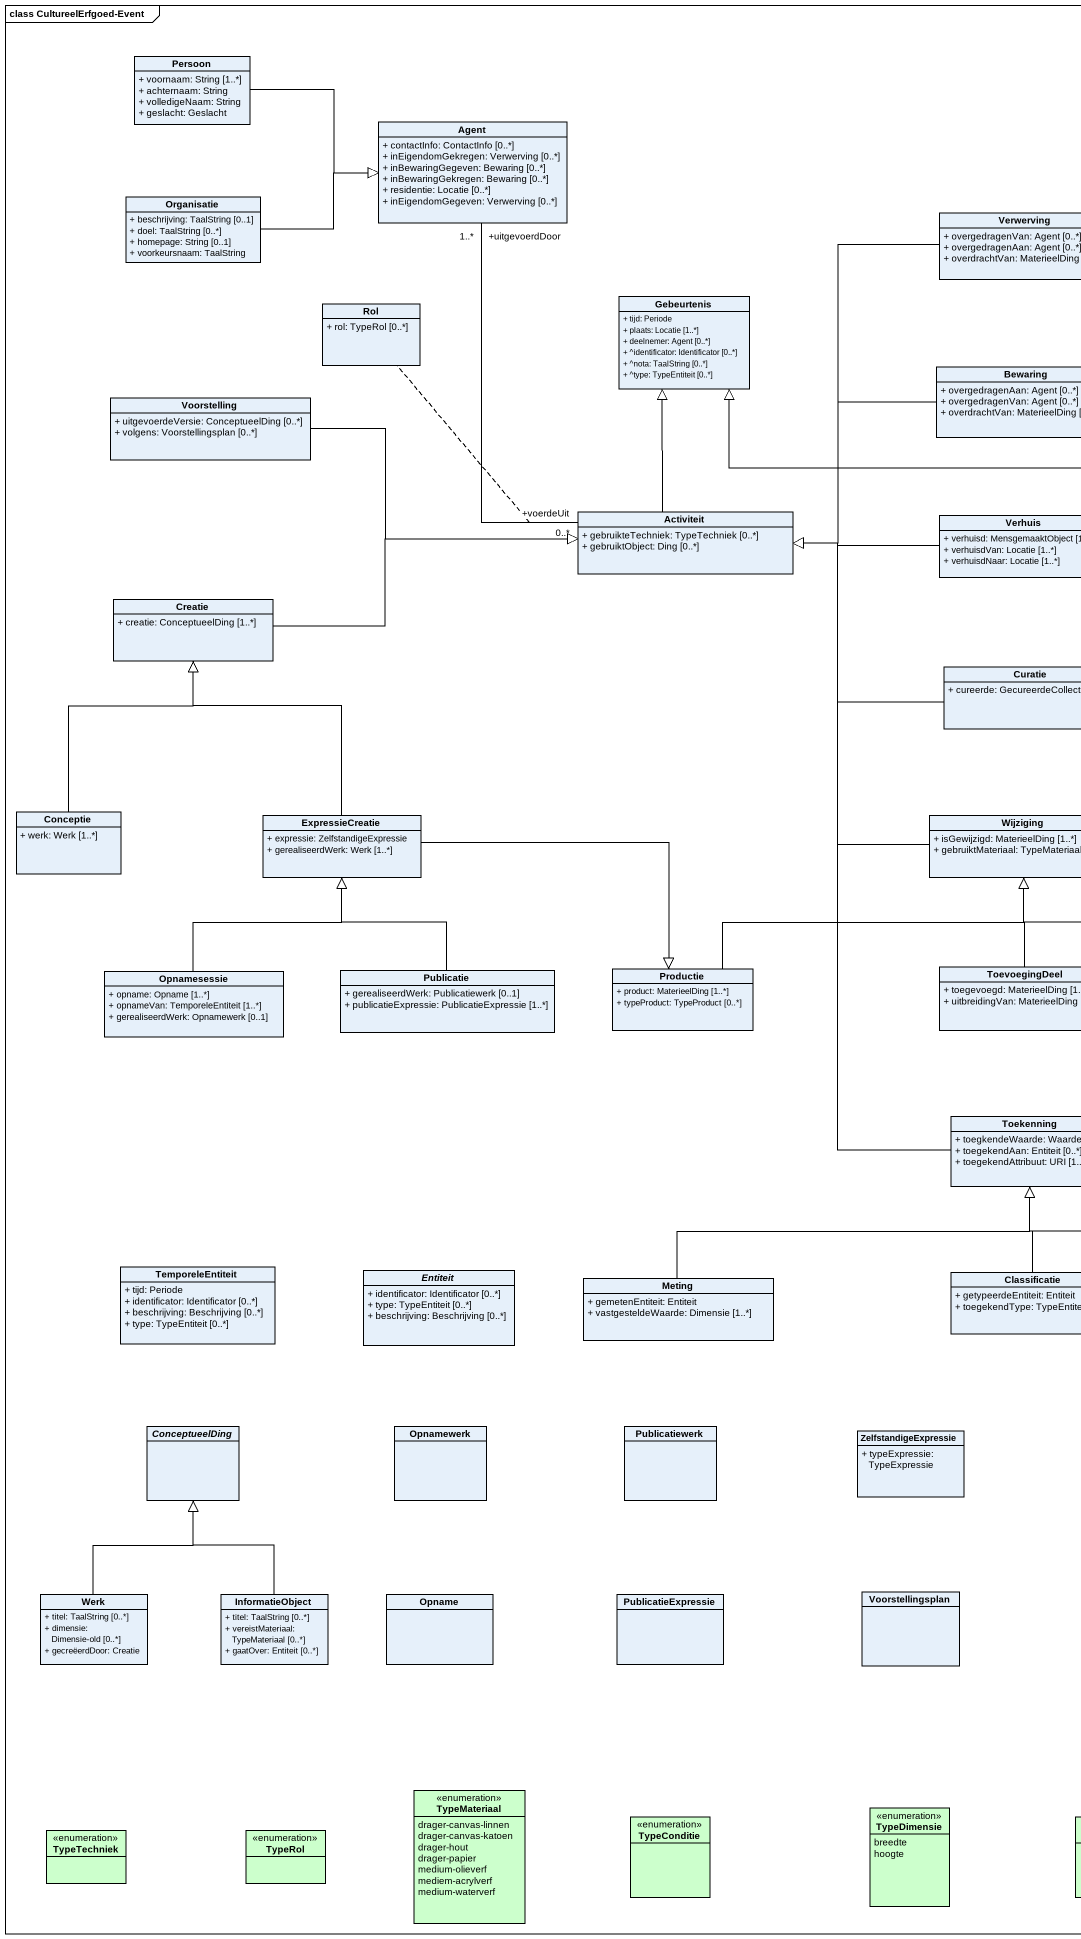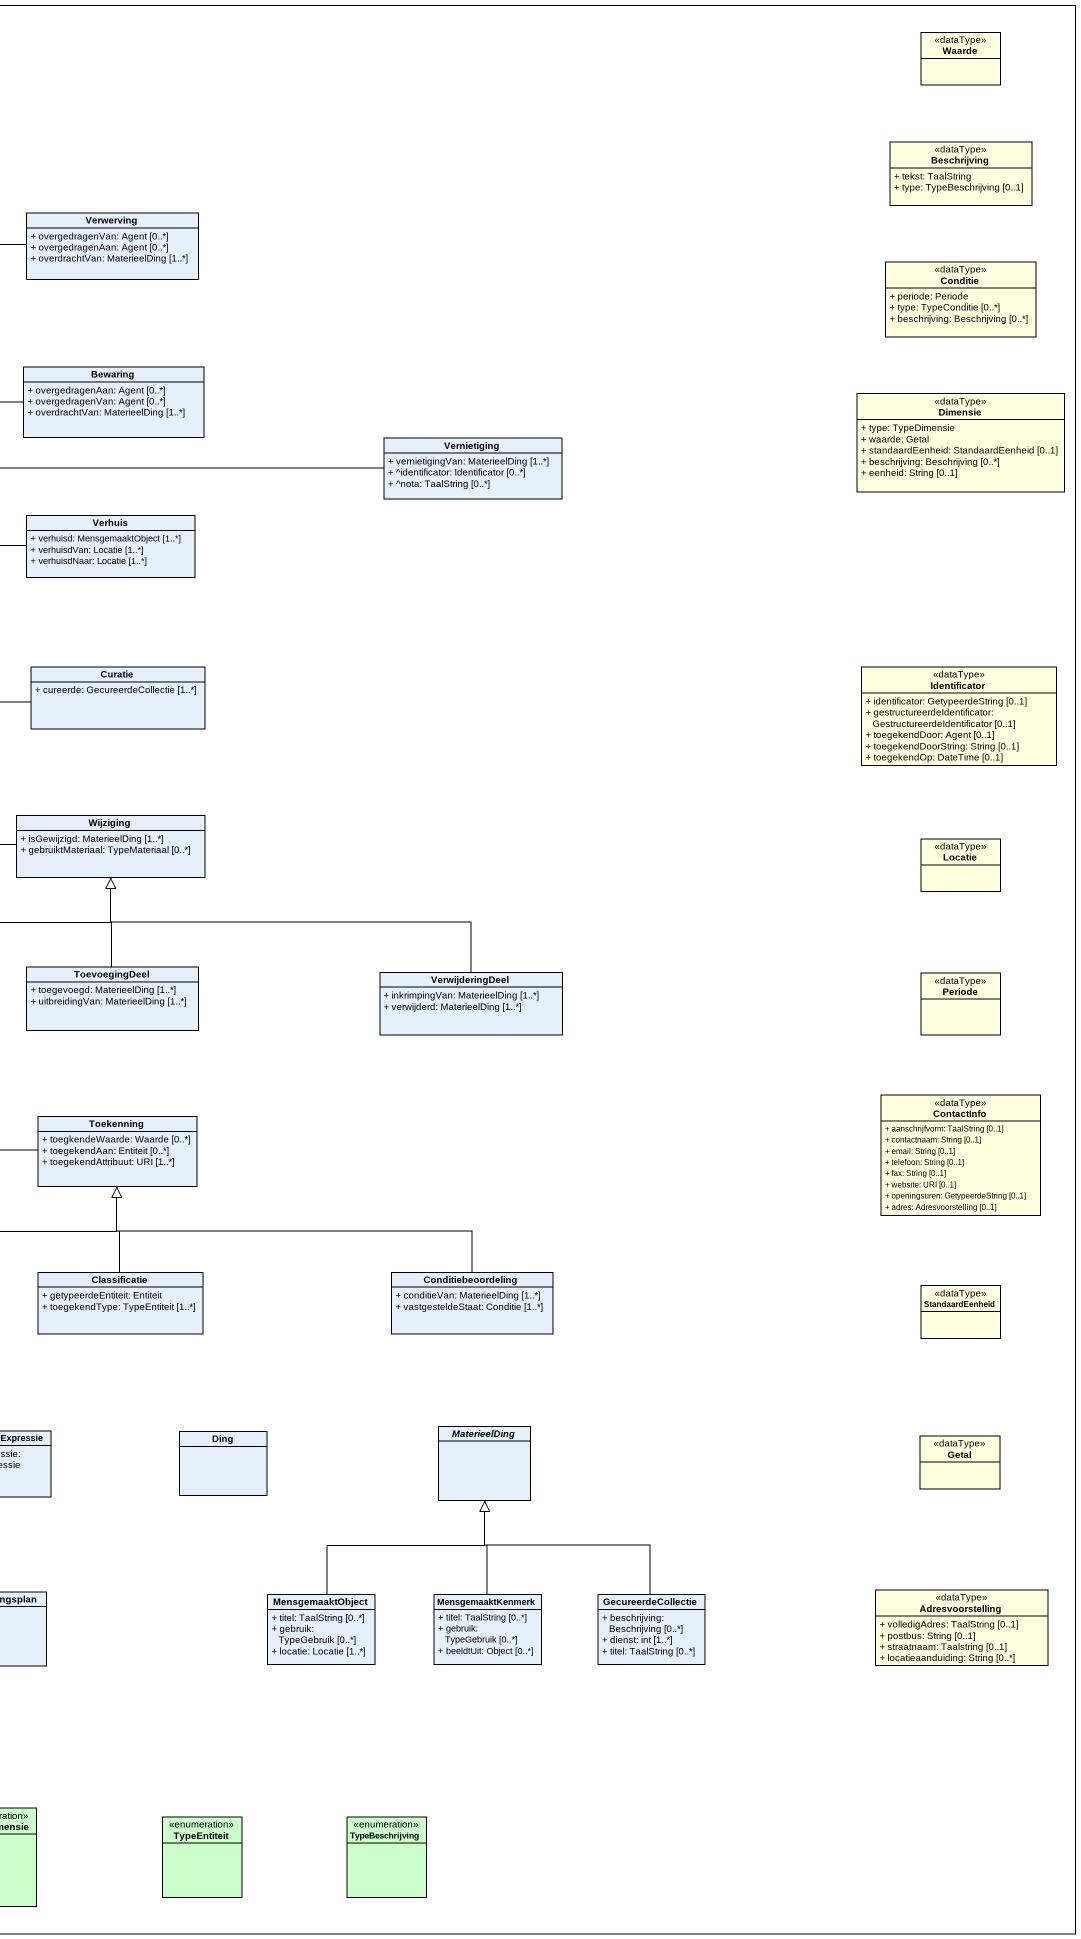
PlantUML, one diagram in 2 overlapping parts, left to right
@startuml
mainframe class CultureelErfgoed-Event
hide circle
hide empty members
skinparam classAttributeIconSize 0
class Persoon {
  + voornaam: String [1..*]
  + achternaam: String
  + volledigeNaam: String
  + geslacht: Geslacht
}
class Waarde <<dataType>> #FFFFE0
class "Agent" as Agent_ {
  + contactInfo: ContactInfo [0..*]
  + inEigendomGekregen: Verwerving [0..*]
  + inBewaringGegeven: Bewaring [0..*]
  + inBewaringGekregen: Bewaring [0..*]
  + residentie: Locatie [0..*]
  + inEigendomGegeven: Verwerving [0..*]
}
class Beschrijving <<dataType>> #FFFFE0 {
  + tekst: TaalString
  + type: TypeBeschrijving [0..1]
}
class Organisatie {
  + beschrijving: TaalString [0..1]
  + doel: TaalString [0..*]
  + homepage: String [0..1]
  + voorkeursnaam: TaalString
}
class Verwerving {
  + overgedragenVan: Agent [0..*]
  + overgedragenAan: Agent [0..*]
  + overdrachtVan: MaterieelDing [1..*]
}
class Conditie <<dataType>> #FFFFE0 {
  + periode: Periode
  + type: TypeConditie [0..*]
  + beschrijving: Beschrijving [0..*]
}
class Gebeurtenis {
  + tijd: Periode
  + plaats: Locatie [1..*]
  + deelnemer: Agent [0..*]
  + ^identificator: Identificator [0..*]
  + ^nota: TaalString [0..*]
  + ^type: TypeEntiteit [0..*]
}
class Rol {
  + rol: TypeRol [0..*]
}
class Bewaring {
  + overgedragenAan: Agent [0..*]
  + overgedragenVan: Agent [0..*]
  + overdrachtVan: MaterieelDing [1..*]
}
class Voorstelling {
  + uitgevoerdeVersie: ConceptueelDing [0..*]
  + volgens: Voorstellingsplan [0..*]
}
class Dimensie <<dataType>> #FFFFE0 {
  + type: TypeDimensie
  + waarde: Getal
  + standaardEenheid: StandaardEenheid [0..1]
  + beschrijving: Beschrijving [0..*]
  + eenheid: String [0..1]
}
class Vernietiging {
  + vernietigingVan: MaterieelDing [1..*]
  + ^identificator: Identificator [0..*]
  + ^nota: TaalString [0..*]
}
class Activiteit {
  + gebruikteTechniek: TypeTechniek [0..*]
  + gebruiktObject: Ding [0..*]
}
class Verhuis {
  + verhuisd: MensgemaaktObject [1..*]
  + verhuisdVan: Locatie [1..*]
  + verhuisdNaar: Locatie [1..*]
}
class Creatie {
  + creatie: ConceptueelDing [1..*]
}
class Curatie {
  + cureerde: GecureerdeCollectie [1..*]
}
class Identificator <<dataType>> #FFFFE0 {
  + identificator: GetypeerdeString [0..1]
  + gestructureerdeIdentificator: GestructureerdeIdentificator [0..1]
  + toegekendDoor: Agent [0..1]
  + toegekendDoorString: String [0..1]
  + toegekendOp: DateTime [0..1]
}
class Conceptie {
  + werk: Werk [1..*]
}
class ExpressieCreatie {
  + expressie: ZelfstandigeExpressie
  + gerealiseerdWerk: Werk [1..*]
}
class Wijziging {
  + isGewijzigd: MaterieelDing [1..*]
  + gebruiktMateriaal: TypeMateriaal [0..*]
}
class Locatie <<dataType>> #FFFFE0
class Opnamesessie {
  + opname: Opname [1..*]
  + opnameVan: TemporeleEntiteit [1..*]
  + gerealiseerdWerk: Opnamewerk [0..1]
}
class Publicatie {
  + gerealiseerdWerk: Publicatiewerk [0..1]
  + publicatieExpressie: PublicatieExpressie [1..*]
}
class Productie {
  + product: MaterieelDing [1..*]
  + typeProduct: TypeProduct [0..*]
}
class ToevoegingDeel {
  + toegevoegd: MaterieelDing [1..*]
  + uitbreidingVan: MaterieelDing [1..*]
}
class VerwijderingDeel {
  + inkrimpingVan: MaterieelDing [1..*]
  + verwijderd: MaterieelDing [1..*]
}
class Periode <<dataType>> #FFFFE0
class ContactInfo <<dataType>> #FFFFE0 {
  + aanschrijfvorm: TaalString [0..1]
  + contactnaam: String [0..1]
  + email: String [0..1]
  + telefoon: String [0..1]
  + fax: String [0..1]
  + website: URI [0..1]
  + openingsuren: GetypeerdeString [0..1]
  + adres: Adresvoorstelling [0..1]
}
class Toekenning {
  + toegkendeWaarde: Waarde [0..*]
  + toegekendAan: Entiteit [0..*]
  + toegekendAttribuut: URI [1..*]
}
class TemporeleEntiteit {
  + tijd: Periode
  + identificator: Identificator [0..*]
  + beschrijving: Beschrijving [0..*]
  + type: TypeEntiteit [0..*]
}
abstract class Entiteit {
  + identificator: Identificator [0..*]
  + type: TypeEntiteit [0..*]
  + beschrijving: Beschrijving [0..*]
}
class Meting {
  + gemetenEntiteit: Entiteit
  + vastgesteldeWaarde: Dimensie [1..*]
}
class Classificatie {
  + getypeerdeEntiteit: Entiteit
  + toegekendType: TypeEntiteit [1..*]
}
class Conditiebeoordeling {
  + conditieVan: MaterieelDing [1..*]
  + vastgesteldeStaat: Conditie [1..*]
}
class StandaardEenheid <<dataType>> #FFFFE0
abstract class ConceptueelDing
class Opnamewerk
class Publicatiewerk
class ZelfstandigeExpressie {
  + typeExpressie: TypeExpressie
}
class Ding
abstract class MaterieelDing
class Getal <<dataType>> #FFFFE0
class Werk {
  + titel: TaalString [0..*]
  + dimensie: Dimensie-old [0..*]
  + gecreëerdDoor: Creatie
}
class InformatieObject {
  + titel: TaalString [0..*]
  + vereistMateriaal: TypeMateriaal [0..*]
  + gaatOver: Entiteit [0..*]
}
class Opname
class PublicatieExpressie
class Voorstellingsplan
class MensgemaaktObject {
  + titel: TaalString [0..*]
  + gebruik: TypeGebruik [0..*]
  + locatie: Locatie [1..*]
}
class MensgemaaktKenmerk {
  + titel: TaalString [0..*]
  + gebruik: TypeGebruik [0..*]
  + beeldtUit: Object [0..*]
}
class GecureerdeCollectie {
  + beschrijving: Beschrijving [0..*]
  + dienst: int [1..*]
  + titel: TaalString [0..*]
}
class Adresvoorstelling <<dataType>> #FFFFE0 {
  + volledigAdres: TaalString [0..1]
  + postbus: String [0..1]
  + straatnaam: Taalstring [0..1]
  + locatieaanduiding: String [0..*]
}
enum TypeMateriaal #CCFFCC {
  drager-canvas-linnen
  drager-canvas-katoen
  drager-hout
  drager-papier
  medium-olieverf
  mediem-acrylverf
  medium-waterverf
}
enum TypeConditie #CCFFCC
enum TypeDimensie #CCFFCC {
  breedte
  hoogte
}
enum TypeEntiteit #CCFFCC
enum TypeBeschrijving #CCFFCC
enum TypeTechniek #CCFFCC
enum TypeRol #CCFFCC
Persoon -right-|> Agent_
Organisatie -right-|> Agent_
Verwerving --|> Activiteit
Bewaring -left-|> Activiteit
Voorstelling -right-|> Activiteit
Vernietiging -left-|> Gebeurtenis
Activiteit "+voerdeUit\n0..*" -up- "+uitgevoerdDoor\n1..*" Agent_
(Activiteit, Agent_) .. Rol
Activiteit -up-|> Gebeurtenis
Verhuis -left-|> Activiteit
Creatie -right-|> Activiteit
Curatie -left-|> Activiteit
Conceptie -up-|> Creatie
ExpressieCreatie -up-|> Creatie
ExpressieCreatie -right-|> Productie
Wijziging -up-|> Activiteit
Opnamesessie -up-|> ExpressieCreatie
Publicatie -up-|> ExpressieCreatie
Productie -right-|> Wijziging
ToevoegingDeel -up-|> Wijziging
VerwijderingDeel -left-|> Wijziging
Toekenning -up-|> Activiteit
Meting -right-|> Toekenning
Classificatie -up-|> Toekenning
Conditiebeoordeling -left-|> Toekenning
Werk -up-|> ConceptueelDing
InformatieObject -up-|> ConceptueelDing
MensgemaaktObject -up-|> MaterieelDing
MensgemaaktKenmerk -up-|> MaterieelDing
GecureerdeCollectie -up-|> MaterieelDing
@enduml
